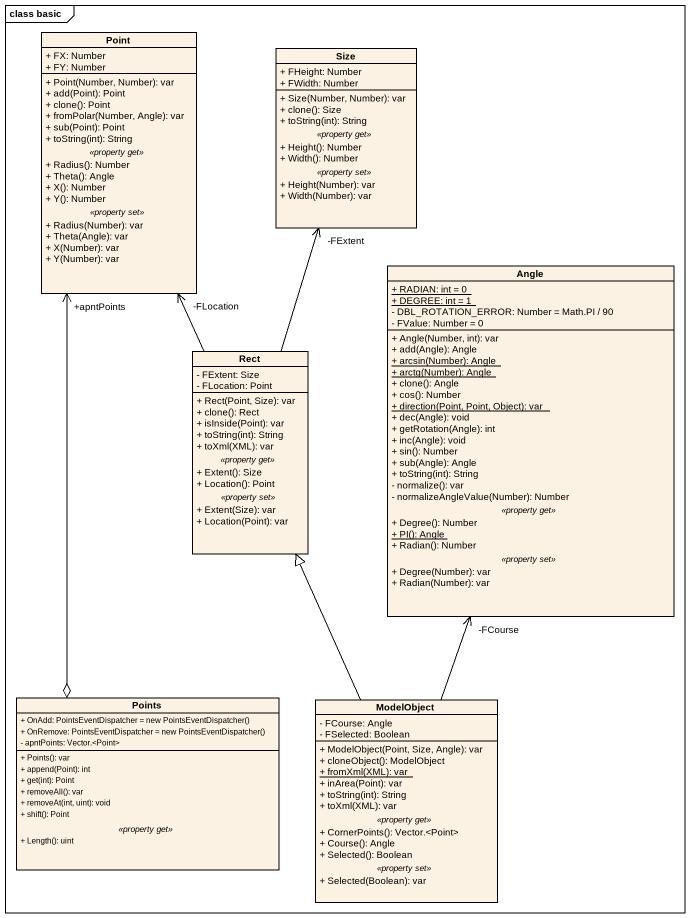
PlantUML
@startuml
mainframe class basic
hide circle
hide empty members
skinparam classAttributeIconSize 0
class Point {
  + FX: Number
  + FY: Number
  --
  + Point(Number, Number): var
  + add(Point): Point
  + clone(): Point
  + fromPolar(Number, Angle): var
  + sub(Point): Point
  + toString(int): String
  .. <<property get>> ..
  + Radius(): Number
  + Theta(): Angle
  + X(): Number
  + Y(): Number
  .. <<property set>> ..
  + Radius(Number): var
  + Theta(Angle): var
  + X(Number): var
  + Y(Number): var
}
class Size {
  + FHeight: Number
  + FWidth: Number
  --
  + Size(Number, Number): var
  + clone(): Size
  + toString(int): String
  .. <<property get>> ..
  + Height(): Number
  + Width(): Number
  .. <<property set>> ..
  + Height(Number): var
  + Width(Number): var
}
class Angle {
  {static} + RADIAN: int = 0
  {static} + DEGREE: int = 1
  - DBL_ROTATION_ERROR: Number = Math.PI / 90
  - FValue: Number = 0
  --
  + Angle(Number, int): var
  + add(Angle): Angle
  {static} + arcsin(Number): Angle
  {static} + arctg(Number): Angle
  + clone(): Angle
  + cos(): Number
  {static} + direction(Point, Point, Object): var
  + dec(Angle): void
  + getRotation(Angle): int
  + inc(Angle): void
  + sin(): Number
  + sub(Angle): Angle
  + toString(int): String
  - normalize(): var
  - normalizeAngleValue(Number): Number
  .. <<property get>> ..
  + Degree(): Number
  {static} + PI(): Angle
  + Radian(): Number
  .. <<property set>> ..
  + Degree(Number): var
  + Radian(Number): var
}
class Rect {
  - FExtent: Size
  - FLocation: Point
  --
  + Rect(Point, Size): var
  + clone(): Rect
  + isInside(Point): var
  + toString(int): String
  + toXml(XML): var
  .. <<property get>> ..
  + Extent(): Size
  + Location(): Point
  .. <<property set>> ..
  + Extent(Size): var
  + Location(Point): var
}
class Points {
  {field} + OnAdd: PointsEventDispatcher = new PointsEventDispatcher()
  {field} + OnRemove: PointsEventDispatcher = new PointsEventDispatcher()
  - apntPoints: Vector.<Point>
  --
  + Points(): var
  + append(Point): int
  + get(int): Point
  + removeAll(): var
  + removeAt(int, uint): void
  + shift(): Point
  .. <<property get>> ..
  + Length(): uint
}
class ModelObject {
  - FCourse: Angle
  - FSelected: Boolean
  --
  + ModelObject(Point, Size, Angle): var
  + cloneObject(): ModelObject
  {static} + fromXml(XML): var
  + inArea(Point): var
  + toString(int): String
  + toXml(XML): var
  .. <<property get>> ..
  + CornerPoints(): Vector.<Point>
  + Course(): Angle
  + Selected(): Boolean
  .. <<property set>> ..
  + Selected(Boolean): var
}
Point "+apntPoints" <--o Points
Rect -up-> "-FLocation" Point
Rect -up-> "-FExtent" Size
ModelObject -up-> "-FCourse" Angle
ModelObject -up-|> Rect
@enduml
